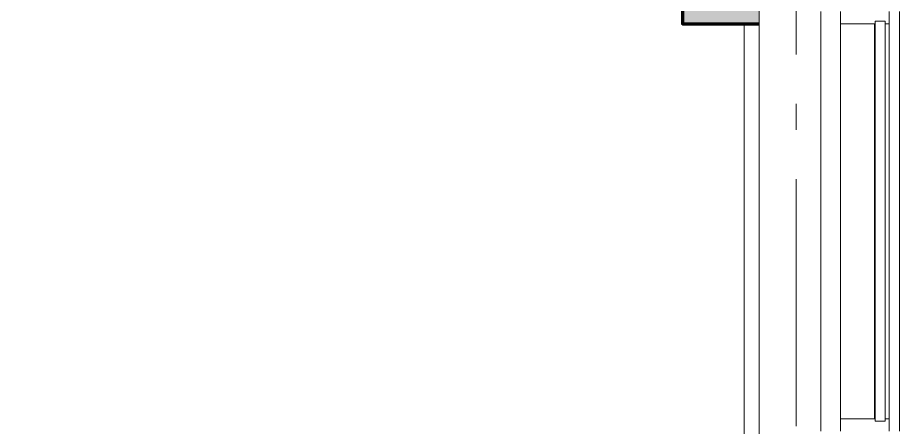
# Model space of a CAD drawing. Header units: millimetres. Extents: x -537608 to 253996, y -217170 to 186033.
# Drawn here: x -267912 to -264343, y 25455 to 27114 of the extents above; entities that cross this region are included whole.
import ezdxf

# ---------------------------------------------------------------- set-up
doc = ezdxf.new("R2010")
doc.units = ezdxf.units.MM
doc.layers.add('16) Лак 1.6м', color=160, linetype='Continuous', lineweight=90)
doc.layers.add('PDF _Геометрия', color=7, linetype='Continuous')
doc.layers.add('PDF _Сплошная заливка', color=7, linetype='Continuous', true_color=0xffffff)

msp = doc.modelspace()

# ---------------------------------------------------------------- linework, layer by layer
at = {"layer": '16) Лак 1.6м'}
msp.add_lwpolyline([(-272721.3514, 29149.3516), (-272721.3514, 27089.0043), (-272101.3522, 27089.0043), (-272101.3522, 27339.0011), (-265221.3495, 27339.0011), (-265221.3495, 27089.0043), (-264911.3488, 27089.0043)], dxfattribs=at)
at = {"layer": 'PDF _Геометрия', "color": 253, "lineweight": 9, "true_color": 0xaaaaaa}
for p, q in [((-264761.3498, 26965.5927), (-264761.3498, 27965.5926)), ((-264343.3489, 27139.349), (-264343.3489, 25439.3504)), ((-264443.3493, 25489.3506), (-264443.3493, 27089.3488)), ((-264441.3492, 27089.3488), (-264441.3492, 25489.3506)), ((-264761.3498, 26659.7612), (-264761.3498, 26765.5919)), ((-264761.3498, 25459.7604), (-264761.3498, 26459.7604))]:
    msp.add_line(p, q, dxfattribs=at)
at = {"layer": 'PDF _Геометрия', "lineweight": 9}
for p, q in [((-265221.3495, 27339.0011), (-265221.3495, 27089.0043)), ((-264911.3488, 27089.0043), (-264911.3488, 27149.0029)), ((-264661.3483, 25439.3504), (-264661.3483, 27139.349)), ((-264661.3483, 27139.349), (-264661.3483, 25439.3504)), ((-264581.3494, 27139.349), (-264581.3494, 27089.3488)), ((-264384.3486, 27089.3488), (-264384.3486, 27139.349)), ((-265221.3495, 27089.0043), (-265161.3488, 27089.0043)), ((-265161.3488, 27089.0043), (-264911.3488, 27089.0043)), ((-264971.3501, 25379.0031), (-264971.3501, 27089.0043)), ((-264911.3488, 25385.0012), (-264911.3488, 27089.0043)), ((-264911.3488, 27089.0043), (-264911.3488, 25385.0012)), ((-264581.3494, 27089.3488), (-264441.3492, 27089.3488)), ((-264581.3494, 27089.3488), (-264581.3494, 25489.3506)), ((-264441.3492, 27089.3488), (-264441.3492, 27099.3515)), ((-264441.3492, 27099.3515), (-264401.3494, 27099.3515)), ((-264401.3494, 27099.3515), (-264401.3494, 27089.3488)), ((-264401.3494, 27089.3488), (-264384.3486, 27089.3488)), ((-264401.3494, 27089.3488), (-264401.3494, 25489.3506)), ((-264384.3486, 27089.3488), (-264384.3486, 25489.3506)), ((-264441.3492, 25489.3506), (-264581.3494, 25489.3506)), ((-264581.3494, 25489.3506), (-264581.3494, 25439.3504)), ((-264441.3492, 25479.348), (-264441.3492, 25489.3506)), ((-264384.3486, 25489.3506), (-264401.3494, 25489.3506)), ((-264401.3494, 25489.3506), (-264401.3494, 25479.348)), ((-264384.3486, 25439.3504), (-264384.3486, 25489.3506)), ((-264401.3494, 25479.348), (-264441.3492, 25479.348))]:
    msp.add_line(p, q, dxfattribs=at)
at = {"layer": 'PDF _Сплошная заливка', "color": 11, "lineweight": 35, "true_color": 0xff7d7d, "transparency": 33554559}
for points in [[(-265161.3488, 27089.0043), (-265161.3488, 27339.0011), (-265221.3495, 27089.0043), (-265221.3495, 27339.0011)], [(-264911.3488, 27089.0043), (-264911.3488, 27149.0029), (-265161.3488, 27089.0043), (-265161.3488, 27149.0029)]]:
    msp.add_solid(points, dxfattribs=at)

doc.saveas('drawing.dxf')
